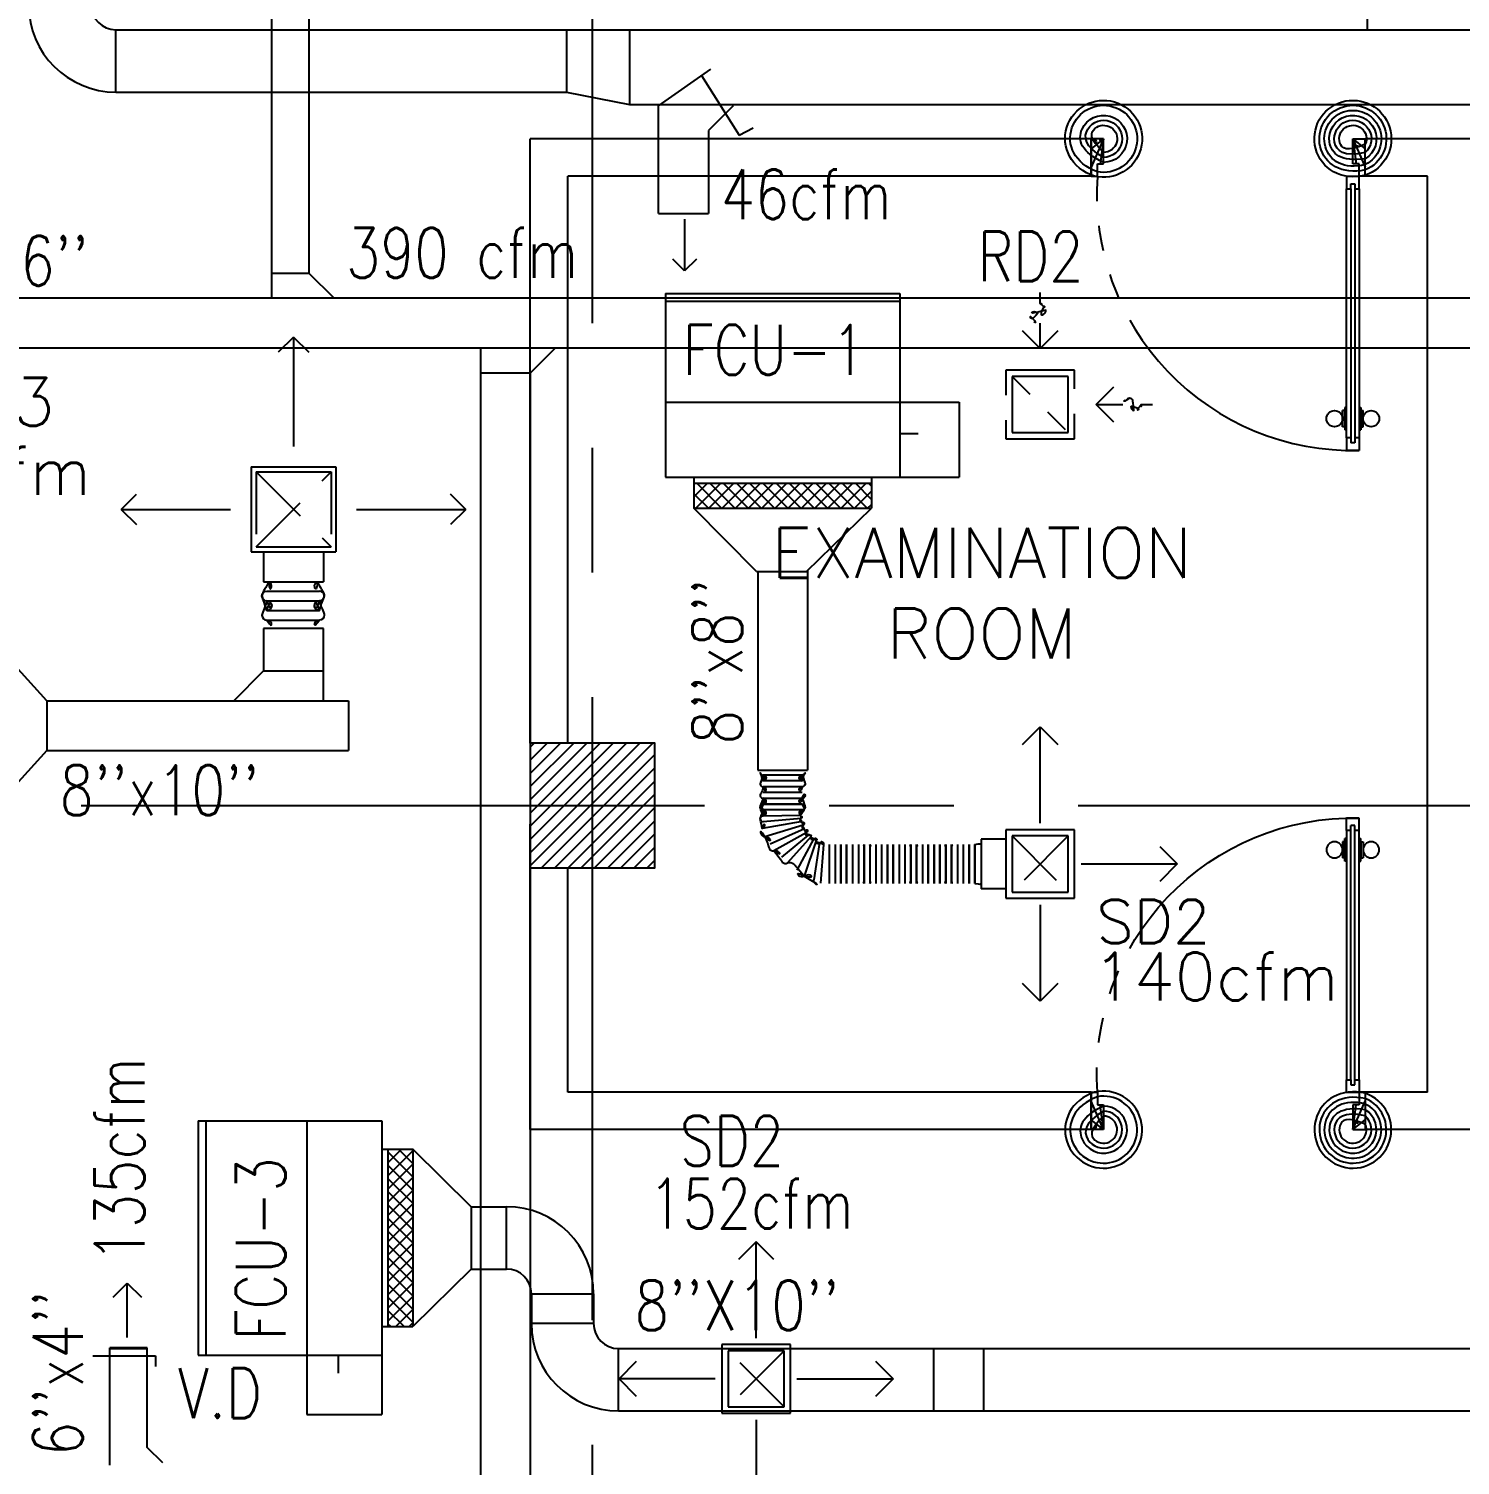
# Model space of a CAD drawing. Extents: x 417866230.2 to 417866327.8, y 43498045.5 to 43498135.4.
# Drawn here: x 417866246.73 to 417866252.48, y 43498067.66 to 43498073.42 of the extents above; entities that cross this region are included whole.
import ezdxf
from ezdxf.enums import TextEntityAlignment as Align

# ---------------------------------------------------------------- set-up
doc = ezdxf.new("R2010")
doc.units = 0
doc.header["$MEASUREMENT"] = 0
doc.linetypes.add('CENTERX2', pattern=[4, 2.5, -0.5, 0.5, -0.5])
doc.linetypes.add('HIDDEN', pattern=[0.375, 0.25, -0.125])
doc.layers.get('0').update_dxf_attribs({"linetype": 'CONTINUOUS'})
for name, color, linetype in [('AXES', 11, 'CENTERX2'), ('COL', 9, 'CONTINUOUS'), ('DOOR', 9, 'CONTINUOUS'), ('DUCT', 6, 'CONTINUOUS'), ('EXDUCT', 10, 'CONTINUOUS'), ('FCU', 6, 'CONTINUOUS'), ('HAT', 12, 'CONTINUOUS'), ('M-AC-FLEX', 3, 'CONTINUOUS'), ('M-EGU.', 2, 'CONTINUOUS'), ('RM-NAME', 9, 'CONTINUOUS'), ('SCD', 2, 'CONTINUOUS'), ('WALL', 4, 'CONTINUOUS')]:
    doc.layers.add(name, color=color, linetype=linetype)
doc.styles.add('ROMANS', font='ROMANS.shx', dxfattribs={"width": 0.6})

# ---------------------------------------------------------------- blocks, each defined once
blk = doc.blocks.new('A$C74DC60CF')
at = {"layer": 'DOOR', "color": 0, "linetype": 'ByBlock'}
for p, q in [((80.9, 1200), (80.9, 1250)), ((130.9, 1250), (80.9, 1250)), ((80.9, 1250), (130.9, 1250)), ((97.9, 1200), (97.9, 1220)), ((97.9, 1220), (113.9, 1220)), ((113.9, 1200), (113.9, 1220)), ((130.9, 1200), (130.9, 1250)), ((64.7, 1155), (64.7, 1090.2)), ((73.7, 1155), (64.7, 1155)), ((73.7, 1077.6), (73.7, 1167.6)), ((80.9, 1167.6), (73.7, 1167.6)), ((73.7, 1155), (73.7, 1090.2)), ((80.9, 1200), (97.9, 1200)), ((113.9, 1200), (130.9, 1200)), ((130.9, 1167.6), (138.1, 1167.6)), ((138.1, 1077.6), (138.1, 1167.6)), ((138.1, 1155), (138.1, 1090.2)), ((138.1, 1155), (147.1, 1155)), ((147.1, 1155), (147.1, 1090.2)), ((73.7, 1090.2), (64.7, 1090.2)), ((80.9, 1077.6), (73.7, 1077.6)), ((130.9, 1077.6), (138.1, 1077.6)), ((138.1, 1090.2), (147.1, 1090.2)), ((97.9, 200), (80.9, 200)), ((80.9, 200), (80.9, 150)), ((97.9, 180), (97.9, 200)), ((113.9, 180), (97.9, 180)), ((130.9, 200), (113.9, 200)), ((113.9, 200), (113.9, 180)), ((130.9, 150), (130.9, 200)), ((55.9, 150), (55.9, 0)), ((55.9, 150), (80.9, 150)), ((130.9, 150), (80.9, 150)), ((80.9, 150), (80.9, 100)), ((1130.9, 150), (1130.9, 100)), ((1155.9, 150), (1130.9, 150)), ((1155.9, 150), (1155.9, 0)), ((1155.9, 0), (1155.9, 150)), ((80.9, 100), (105.9, 100)), ((105.9, 100), (105.9, 0)), ((1130.9, 100), (1105.9, 100)), ((1105.9, 100), (1105.9, 0)), ((105.9, 0), (55.9, 0)), ((1105.9, 0), (1155.9, 0))]:
    blk.add_line(p, q, dxfattribs=at)
at = {"layer": 'DOOR', "linetype": 'ByBlock'}
for p, q in [((80.9, 200), (80.9, 1200)), ((97.9, 200), (97.9, 1200)), ((113.9, 200), (113.9, 1200)), ((130.9, 1200), (130.9, 200))]:
    blk.add_line(p, q, dxfattribs=at)
at = {"layer": 'DOOR', "color": 9, "linetype": 'ByBlock'}
for p, q in [((105.9, 0), (55.9, 113.7)), ((105.9, 0), (92.6, 100)), ((1105.9, 0), (1155.9, 113.7)), ((1105.9, 0), (1119.3, 100)), ((105.9, 0), (55.9, 40.1)), ((1105.9, 0), (1155.9, 40.1))]:
    blk.add_line(p, q, dxfattribs=at)
at = {"layer": 'DOOR', "color": 0, "linetype": 'ByBlock'}
for centre in [(32.4, 1122.6), (179.5, 1122.6)]:
    blk.add_circle(centre, 32.4, dxfattribs=at)
at = {"layer": 'DOOR', "linetype": 'HIDDEN', "ltscale": 0.5}
blk.add_arc((105.9, 222.7), 1027.6, 355.9414, 91.39409, dxfattribs=at)
at = {"layer": 'DOOR', "color": 9, "linetype": 'ByBlock'}
for centre, radius, start, end in [((105.9, 0), 154.4, 103.71423, 108.89471), ((105.9, 0), 134.4, 100.71998, 111.84015), ((1105.9, 0), 134.4, 68.15985, 79.28002), ((1105.9, 0), 154.4, 71.10529, 76.28577), ((105.9, 0), 114.4, 102.62257, 115.91616), ((105.9, 0), 94.4, 90, 121.98181), ((105.9, 0), 74.4, 90, 132.22357), ((1105.9, 0), 94.4, 58.01819, 90), ((1105.9, 0), 74.4, 47.77643, 90), ((105.9, 0), 54.4, 90, 156.79262), ((105.9, 0), 34.4, 90, 180), ((105.9, 0), 14.4, 90, 180), ((1105.9, 0), 54.4, 23.20738, 90), ((1105.9, 0), 34.4, 0, 90), ((1105.9, 0), 14.4, 0, 90)]:
    blk.add_arc(centre, radius, start, end, dxfattribs=at)
blk = doc.blocks.new('RM1')
at = {"layer": 'RM-NAME', "style": 'ROMANS'}
for tag, p in [('ROOMNAME1', (0, 323.8)), ('ROOMNAME2', (0, 0))]:
    blk.add_attdef(tag, text='', height=200, dxfattribs=at).set_placement(p, align=Align.MIDDLE)
blk = doc.blocks.new('*X72')
at = {"color": 0}
for p, q in [((31339.2, 17868.8), (31831.4, 18361)), ((31339.2, 17921.9), (31778.4, 18361)), ((31339.2, 17974.9), (31725.3, 18361)), ((31339.2, 18027.9), (31672.3, 18361)), ((31339.2, 18081), (31619.3, 18361)), ((31339.2, 18134), (31566.2, 18361)), ((31339.2, 18187), (31513.2, 18361)), ((31339.2, 18240.1), (31460.2, 18361)), ((31339.2, 18293.1), (31407.1, 18361)), ((31339.2, 18346.1), (31354.1, 18361)), ((31384.4, 17861), (31839.2, 18315.8)), ((31437.5, 17861), (31839.2, 18262.8)), ((31490.5, 17861), (31839.2, 18209.7)), ((31543.5, 17861), (31839.2, 18156.7)), ((31596.5, 17861), (31839.2, 18103.7)), ((31649.6, 17861), (31839.2, 18050.6)), ((31702.6, 17861), (31839.2, 17997.6)), ((31755.6, 17861), (31839.2, 17944.6)), ((31808.7, 17861), (31839.2, 17891.5))]:
    blk.add_line(p, q, dxfattribs=at)
blk = doc.blocks.new('COL50')
at = {"layer": 'COL'}
blk.add_lwpolyline([(-250, 250), (-250, -250), (250, -250), (250, 250)], close=True, dxfattribs=at)
blk = doc.blocks.new('*X118')
at = {"color": 0}
for p, q in [((23911.7, -1650.2), (23966, -1595.9)), ((23911.7, -1597.2), (23912.9, -1595.9)), ((23919, -1695.9), (24019, -1595.9)), ((24022.8, -1695.9), (23922.8, -1595.9)), ((23972, -1695.9), (24072, -1595.9)), ((24075.9, -1695.9), (23975.9, -1595.9)), ((24025.1, -1695.9), (24125.1, -1595.9)), ((24128.9, -1695.9), (24028.9, -1595.9)), ((24078.1, -1695.9), (24178.1, -1595.9)), ((24181.9, -1695.9), (24081.9, -1595.9)), ((24131.1, -1695.9), (24231.1, -1595.9)), ((24235, -1695.9), (24135, -1595.9)), ((24184.2, -1695.9), (24284.2, -1595.9)), ((24288, -1695.9), (24188, -1595.9)), ((24237.2, -1695.9), (24337.2, -1595.9)), ((24341, -1695.9), (24241, -1595.9)), ((24290.2, -1695.9), (24390.2, -1595.9)), ((24394.1, -1695.9), (24294.1, -1595.9)), ((24343.3, -1695.9), (24443.3, -1595.9)), ((24447.1, -1695.9), (24347.1, -1595.9)), ((24396.3, -1695.9), (24496.3, -1595.9)), ((24500.1, -1695.9), (24400.1, -1595.9)), ((24449.3, -1695.9), (24549.3, -1595.9)), ((24553.2, -1695.9), (24453.2, -1595.9)), ((24502.4, -1695.9), (24602.4, -1595.9)), ((24606.2, -1695.9), (24506.2, -1595.9)), ((24623.7, -1660.4), (24559.2, -1595.9)), ((24623.7, -1607.4), (24612.3, -1595.9)), ((23969.8, -1695.9), (23911.7, -1637.8)), ((24555.4, -1695.9), (24623.7, -1627.6)), ((23916.8, -1695.9), (23911.7, -1690.9)), ((24608.4, -1695.9), (24623.7, -1680.7))]:
    blk.add_line(p, q, dxfattribs=at)
blk = doc.blocks.new('WAP12')
at = {"color": 6}
for p, q in [((-558.8, 528.5), (381.2, 528.5)), ((-558.8, 528.5), (-558.8, -208.5)), ((381.2, 528.5), (381.2, -208.5)), ((-558.8, 91.5), (381.2, 91.5)), ((-558.8, -208.5), (381.2, -208.5))]:
    blk.add_line(p, q, dxfattribs=at)
at = {"color": 3}
for p, q in [((-558.8, 496.5), (381.2, 496.5)), ((381.2, 91.5), (619.2, 91.5)), ((619.2, 91.5), (619.2, -208.5)), ((381.2, -33.5), (454.5, -33.5)), ((-444.8, -208.5), (-444.8, -333.5)), ((267.2, -208.5), (267.2, -333.5)), ((381.2, -208.5), (619.2, -208.5)), ((-444.8, -233.5), (267.2, -233.5)), ((-444.8, -333.5), (267.2, -333.5))]:
    blk.add_line(p, q, dxfattribs=at)
at = {"color": 11}
blk.add_blockref('*X118', (-24356.5, 1362.4), dxfattribs=at)
blk = doc.blocks.new('9RCD')
at = {"color": 2}
blk.add_line((0, 407), (0, 450), dxfattribs=at)
at = {"layer": 'M-EGU.'}
for p, q in [((0, 225), (-70.7, 295.7)), ((0, 225), (0, 331.9)), ((70.7, 295.7), (0, 225)), ((-295.7, 70.7), (-225, 0)), ((112.5, 112.5), (-112.5, 112.5)), ((-112.5, 112.5), (-112.5, -112.5)), ((112.5, -112.5), (112.5, 112.5)), ((-225, 0), (-326.1, 0)), ((-225, 0), (-295.7, -70.7)), ((-112.5, -112.5), (112.5, -112.5))]:
    blk.add_line(p, q, dxfattribs=at)
at = {"layer": 'M-EGU.', "linetype": 'HIDDEN'}
for p, q in [((137.5, 137.5), (-137.5, 137.5)), ((-137.5, 137.5), (-137.5, -137.5)), ((137.5, -137.5), (137.5, 137.5)), ((-112.5, -112.5), (112.5, 112.5)), ((-137.5, -137.5), (137.5, -137.5))]:
    blk.add_line(p, q, dxfattribs=at)
at = {"layer": 'M-EGU.', "color": 2}
blk.add_line((-405.7, 0), (-450, 0), dxfattribs=at)
blk.add_lwpolyline([(0, 407, -0.187862), (18.4, 395.6, -0.202645), (23.4, 376.1, -0.616915), (-1.7, 368, 0.668708), (-25.3, 358.4, 0.194285), (-18.2, 340.4, 0.186051), (0, 331.9)], format="xyb", dxfattribs=at)
at = {"layer": 'M-EGU.'}
blk.add_lwpolyline([(-405.7, 0, -0.1324), (-394.5, 16.1, -0.15664), (-379.1, 22.4, -0.736612), (-366.5, -9, 0.774232), (-352.6, -39.4, 0.203349), (-331.5, -25.7, 0.193808), (-326.1, 0)], format="xyb", dxfattribs=at)

msp = doc.modelspace()

# ---------------------------------------------------------------- linework, layer by layer
at = {"layer": 'AXES'}
for p, q in [((417866248.9969, 43498056.2378), (417866248.9969, 43498134.7153)), ((417866230.9454, 43498070.3021), (417866300.0369, 43498070.3021))]:
    msp.add_line(p, q, dxfattribs=at)
at = {"layer": 'DUCT'}
for p, q in [((417866252.1061, 43498073.4143), (417866252.1061, 43498074.7936)), ((417866247.0844, 43498073.4143), (417866267.7622, 43498073.4143)), ((417866247.0844, 43498073.1643), (417866247.0844, 43498073.4143)), ((417866248.8921, 43498073.4143), (417866248.8921, 43498073.1643)), ((417866249.1442, 43498073.4143), (417866249.1442, 43498073.1143)), ((417866249.2611, 43498073.1098), (417866249.471, 43498073.2568)), ((417866249.4342, 43498073.231), (417866249.5844, 43498072.9917)), ((417866247.0844, 43498073.1643), (417866248.8921, 43498073.1643)), ((417866248.8921, 43498073.1643), (417866249.1442, 43498073.1143)), ((417866249.1442, 43498073.1143), (417866263.1498, 43498073.1143)), ((417866249.2611, 43498072.6778), (417866249.2611, 43498073.1098)), ((417866249.5611, 43498073.1098), (417866249.4611, 43498073.0098)), ((417866249.4611, 43498073.0098), (417866249.4611, 43498072.6778)), ((417866249.5844, 43498072.9917), (417866249.6408, 43498073.0205)), ((417866249.5844, 43498072.9917), (417866249.5844, 43498072.9917)), ((417866249.2611, 43498072.6778), (417866249.4611, 43498072.6778)), ((417866246.8072, 43498070.7229), (417866246.5739, 43498070.9789)), ((417866247.6768, 43498071.0126), (417866247.6768, 43498070.8429)), ((417866247.9168, 43498071.0126), (417866247.6768, 43498071.0126)), ((417866247.9168, 43498070.7229), (417866247.9168, 43498071.0126)), ((417866247.5568, 43498070.7229), (417866247.6768, 43498070.8429)), ((417866247.6768, 43498070.8429), (417866247.9168, 43498070.8429)), ((417866246.8072, 43498070.7229), (417866248.0176, 43498070.7229)), ((417866246.8072, 43498070.7229), (417866246.8072, 43498070.5229)), ((417866248.0176, 43498070.7229), (417866248.0176, 43498070.5229)), ((417866246.8072, 43498070.5229), (417866246.5739, 43498070.2669)), ((417866246.8072, 43498070.5229), (417866248.0176, 43498070.5229)), ((417866248.5089, 43498068.693), (417866248.2756, 43498068.924)), ((417866248.5089, 43498068.693), (417866248.651, 43498068.693)), ((417866248.5089, 43498068.693), (417866248.5089, 43498068.443)), ((417866248.651, 43498068.443), (417866248.651, 43498068.693)), ((417866248.5089, 43498068.443), (417866248.2756, 43498068.212)), ((417866248.5089, 43498068.443), (417866248.651, 43498068.443)), ((417866248.751, 43498068.343), (417866249.001, 43498068.343)), ((417866248.751, 43498068.343), (417866248.751, 43498068.224)), ((417866249.001, 43498068.343), (417866249.001, 43498068.224)), ((417866249.001, 43498068.224), (417866248.751, 43498068.224)), ((417866247.0599, 43498067.6566), (417866247.0599, 43498068.1267)), ((417866247.2099, 43498068.1267), (417866247.0599, 43498068.1267)), ((417866247.2099, 43498068.1267), (417866247.0599, 43498068.1267)), ((417866247.2099, 43498068.1232), (417866247.0599, 43498068.1232)), ((417866247.2099, 43498068.1232), (417866247.0599, 43498068.1232)), ((417866247.2099, 43498067.7273), (417866247.2099, 43498068.1267)), ((417866249.101, 43498068.124), (417866261.8709, 43498068.124)), ((417866249.101, 43498067.874), (417866249.101, 43498068.124)), ((417866250.364, 43498068.124), (417866250.364, 43498067.874)), ((417866250.565, 43498068.124), (417866250.565, 43498067.874)), ((417866246.9919, 43498068.0954), (417866247.2433, 43498068.0954)), ((417866247.2433, 43498068.0954), (417866247.2433, 43498068.0519)), ((417866249.101, 43498067.874), (417866261.8709, 43498067.874)), ((417866247.2718, 43498067.6655), (417866247.2099, 43498067.7273)), ((417866247.2718, 43498067.6655), (417866247.2099, 43498067.7273))]:
    msp.add_line(p, q, dxfattribs=at)
at = {"layer": 'DUCT', "linetype": 'Continuous'}
for p, q in [((417866249.6549, 43498071.2418), (417866249.4034, 43498071.4951)), ((417866249.8549, 43498071.2418), (417866250.1154, 43498071.4951)), ((417866249.6549, 43498071.2418), (417866249.8549, 43498071.2418)), ((417866249.6594, 43498071.2418), (417866249.6594, 43498070.4438)), ((417866249.8594, 43498071.2461), (417866249.8594, 43498070.4438)), ((417866249.6594, 43498070.4438), (417866249.8594, 43498070.4438))]:
    msp.add_line(p, q, dxfattribs=at)
at = {"layer": 'DUCT'}
for centre, radius, start, end in [((417866247.0844, 43498073.5143), 0.35, 180, 270), ((417866247.0844, 43498073.5143), 0.1, 180, 270), ((417866248.651, 43498068.343), 0.35, 0, 90), ((417866248.651, 43498068.343), 0.1, 0, 90), ((417866249.101, 43498068.224), 0.35, 180, 270), ((417866249.101, 43498068.224), 0.1, 180, 270)]:
    msp.add_arc(centre, radius, start, end, dxfattribs=at)
at = {"layer": 'EXDUCT', "linetype": 'Continuous'}
for p, q in [((417866247.7089, 43498080.7132), (417866247.7089, 43498072.3385)), ((417866247.8589, 43498080.7132), (417866247.8589, 43498072.4385)), ((417866247.7089, 43498072.4385), (417866247.8589, 43498072.4385)), ((417866247.8589, 43498072.4385), (417866247.959, 43498072.3385)), ((417866242.7012, 43498072.3385), (417866266.0633, 43498072.3385)), ((417866242.7012, 43498072.1385), (417866266.0633, 43498072.1385)), ((417866248.5482, 43498064.0943), (417866248.5482, 43498072.1385)), ((417866248.7482, 43498072.0385), (417866248.8483, 43498072.1385)), ((417866248.5482, 43498072.0385), (417866248.7482, 43498072.0385)), ((417866248.7482, 43498064.0943), (417866248.7482, 43498072.0385))]:
    msp.add_line(p, q, dxfattribs=at)
at = {"layer": 'M-AC-FLEX', "color": 11}
for p, q in [((417866247.6897, 43498071.163), (417866247.9007, 43498071.163)), ((417866247.6897, 43498071.124), (417866247.9007, 43498071.124)), ((417866247.6897, 43498071.085), (417866247.9007, 43498071.085)), ((417866247.6897, 43498071.046), (417866247.9007, 43498071.046)), ((417866249.8379, 43498070.4249), (417866249.6808, 43498070.4249)), ((417866249.8379, 43498070.4249), (417866249.6808, 43498070.4249)), ((417866249.8379, 43498070.4249), (417866249.6808, 43498070.4249)), ((417866249.8379, 43498070.4249), (417866249.6808, 43498070.4249)), ((417866249.8379, 43498070.4014), (417866249.6808, 43498070.4014)), ((417866249.8379, 43498070.4014), (417866249.6808, 43498070.4014)), ((417866249.8379, 43498070.4014), (417866249.6808, 43498070.4014)), ((417866249.8379, 43498070.4014), (417866249.6808, 43498070.4014)), ((417866249.8379, 43498070.378), (417866249.6808, 43498070.378)), ((417866249.8379, 43498070.3545), (417866249.6808, 43498070.3545)), ((417866249.6806, 43498070.3314), (417866249.8377, 43498070.3314)), ((417866249.8377, 43498070.308), (417866249.6806, 43498070.308)), ((417866249.6806, 43498070.308), (417866249.8377, 43498070.308)), ((417866249.838, 43498070.2377), (417866249.6767, 43498070.2106)), ((417866249.8377, 43498070.2845), (417866249.6806, 43498070.2845)), ((417866249.6806, 43498070.2611), (417866249.831, 43498070.2631)), ((417866249.8331, 43498070.25), (417866249.6806, 43498070.2376)), ((417866249.8411, 43498070.2231), (417866249.6881, 43498070.1772)), ((417866249.8465, 43498070.2085), (417866249.7086, 43498070.1477)), ((417866249.8536, 43498070.1933), (417866249.724, 43498070.1212)), ((417866249.862, 43498070.1835), (417866249.754, 43498070.0954)), ((417866249.8732, 43498070.1777), (417866249.7782, 43498070.0719)), ((417866249.8849, 43498070.1695), (417866249.8156, 43498070.0432)), ((417866249.8942, 43498070.1615), (417866249.8458, 43498070.0189)), ((417866249.9071, 43498070.1544), (417866249.885, 43498070.0045)), ((417866249.9226, 43498070.1467), (417866249.9106, 43498069.9904)), ((417866249.9461, 43498070.1467), (417866249.9461, 43498069.9896)), ((417866249.9695, 43498070.1467), (417866249.9695, 43498069.9896)), ((417866249.993, 43498070.1467), (417866249.993, 43498069.9896)), ((417866249.993, 43498069.9894), (417866249.993, 43498070.1465)), ((417866250.016, 43498070.1467), (417866250.016, 43498069.9896)), ((417866250.016, 43498069.9894), (417866250.016, 43498070.1465)), ((417866250.0395, 43498070.1467), (417866250.0395, 43498069.9896)), ((417866250.0395, 43498070.1467), (417866250.0395, 43498069.9896)), ((417866250.063, 43498070.1467), (417866250.063, 43498069.9896)), ((417866250.063, 43498070.1467), (417866250.063, 43498069.9896)), ((417866250.0864, 43498070.1467), (417866250.0864, 43498069.9896)), ((417866250.0864, 43498070.1467), (417866250.0864, 43498069.9896)), ((417866250.0864, 43498069.9894), (417866250.0864, 43498070.1465)), ((417866250.0864, 43498069.9894), (417866250.0864, 43498070.1465)), ((417866250.1095, 43498070.1467), (417866250.1095, 43498069.9896)), ((417866250.1329, 43498070.1467), (417866250.1329, 43498069.9896)), ((417866250.1329, 43498070.1467), (417866250.1329, 43498069.9896)), ((417866250.1564, 43498070.1467), (417866250.1564, 43498069.9896)), ((417866250.1564, 43498070.1467), (417866250.1564, 43498069.9896)), ((417866250.1799, 43498070.1467), (417866250.1799, 43498069.9896)), ((417866250.1799, 43498070.1467), (417866250.1799, 43498069.9896)), ((417866250.1799, 43498069.9894), (417866250.1799, 43498070.1465)), ((417866250.1799, 43498069.9894), (417866250.1799, 43498070.1465)), ((417866250.2029, 43498070.1467), (417866250.2029, 43498069.9896)), ((417866250.2029, 43498070.1467), (417866250.2029, 43498069.9896)), ((417866250.2029, 43498069.9894), (417866250.2029, 43498070.1465)), ((417866250.2029, 43498069.9894), (417866250.2029, 43498070.1465)), ((417866250.2264, 43498070.1467), (417866250.2264, 43498069.9896)), ((417866250.2264, 43498070.1467), (417866250.2264, 43498069.9896)), ((417866250.2498, 43498070.1467), (417866250.2498, 43498069.9896)), ((417866250.2498, 43498070.1467), (417866250.2498, 43498069.9896)), ((417866250.2733, 43498070.1467), (417866250.2733, 43498069.9896)), ((417866250.2733, 43498070.1467), (417866250.2733, 43498069.9896)), ((417866250.2733, 43498069.9894), (417866250.2733, 43498070.1465)), ((417866250.2733, 43498069.9894), (417866250.2733, 43498070.1465)), ((417866250.2964, 43498070.1467), (417866250.2964, 43498069.9896)), ((417866250.2964, 43498070.1467), (417866250.2964, 43498069.9896)), ((417866250.2964, 43498069.9894), (417866250.2964, 43498070.1465)), ((417866250.2964, 43498069.9894), (417866250.2964, 43498070.1465)), ((417866250.3198, 43498070.1467), (417866250.3198, 43498069.9896)), ((417866250.3198, 43498070.1467), (417866250.3198, 43498069.9896)), ((417866250.3433, 43498070.1467), (417866250.3433, 43498069.9896)), ((417866250.3433, 43498070.1467), (417866250.3433, 43498069.9896)), ((417866250.3433, 43498070.1467), (417866250.3433, 43498069.9896)), ((417866250.3433, 43498069.9894), (417866250.3433, 43498070.1465)), ((417866250.3667, 43498070.1467), (417866250.3667, 43498069.9896)), ((417866250.3667, 43498070.1467), (417866250.3667, 43498069.9896)), ((417866250.3667, 43498070.1467), (417866250.3667, 43498069.9896)), ((417866250.3668, 43498069.9894), (417866250.3668, 43498070.1465)), ((417866250.3898, 43498070.1467), (417866250.3898, 43498069.9896)), ((417866250.3898, 43498069.9894), (417866250.3898, 43498070.1465)), ((417866250.4137, 43498070.1467), (417866250.4137, 43498069.9896)), ((417866250.4137, 43498070.1467), (417866250.4137, 43498069.9896)), ((417866250.4137, 43498069.9894), (417866250.4137, 43498070.1465)), ((417866250.4137, 43498069.9894), (417866250.4137, 43498070.1465)), ((417866250.4367, 43498070.1467), (417866250.4367, 43498069.9896)), ((417866250.4367, 43498070.1467), (417866250.4367, 43498069.9896)), ((417866250.4367, 43498069.9894), (417866250.4367, 43498070.1465)), ((417866250.4367, 43498069.9894), (417866250.4367, 43498070.1465)), ((417866250.4602, 43498070.1467), (417866250.4602, 43498069.9896)), ((417866250.4602, 43498070.1467), (417866250.4602, 43498069.9896)), ((417866250.4837, 43498070.1467), (417866250.4837, 43498069.9896)), ((417866250.4837, 43498070.1467), (417866250.4837, 43498069.9896)), ((417866250.5071, 43498070.1467), (417866250.5071, 43498069.9896)), ((417866250.5071, 43498070.1467), (417866250.5071, 43498069.9896)), ((417866250.5071, 43498069.9894), (417866250.5071, 43498070.1465)), ((417866250.5071, 43498069.9894), (417866250.5071, 43498070.1465)), ((417866250.5302, 43498070.1467), (417866250.5302, 43498069.9896)), ((417866250.5302, 43498070.1467), (417866250.5302, 43498069.9896)), ((417866250.5302, 43498069.9894), (417866250.5302, 43498070.1465)), ((417866250.5302, 43498069.9894), (417866250.5302, 43498070.1465))]:
    msp.add_line(p, q, dxfattribs=at)
at = {"layer": 'M-AC-FLEX'}
for points in [[(417866247.698, 43498071.2001, -0.799204), (417866247.6897, 43498071.163, 1), (417866247.6897, 43498071.124)], [(417866247.6897, 43498071.085, 1), (417866247.6897, 43498071.124, -1), (417866247.6897, 43498071.163)], [(417866247.8923, 43498071.2001, 0.799204), (417866247.9007, 43498071.163, -1), (417866247.9007, 43498071.124)], [(417866247.9007, 43498071.085, -1), (417866247.9007, 43498071.124, 1), (417866247.9007, 43498071.163)], [(417866247.6897, 43498071.124, -1), (417866247.6897, 43498071.085, 1), (417866247.6897, 43498071.046, -0.679868), (417866247.703, 43498071.0123, -0.679868)], [(417866247.9007, 43498071.124, 1), (417866247.9007, 43498071.085, -1), (417866247.9007, 43498071.046, 0.679868), (417866247.8873, 43498071.0123, 0.679868)], [(417866249.6808, 43498070.4014, 1), (417866249.6808, 43498070.4249, -0.623356), (417866249.6716, 43498070.4438, -0.623356)], [(417866249.6808, 43498070.4249, -1), (417866249.6808, 43498070.4014, 1), (417866249.6808, 43498070.378, -1), (417866249.6808, 43498070.3545, 1.018005), (417866249.6808, 43498070.3314)], [(417866249.6808, 43498070.4249, -1), (417866249.6808, 43498070.4014, 0.67797), (417866249.6728, 43498070.3812, 0.67797)], [(417866249.6808, 43498070.4014, 1), (417866249.6808, 43498070.4249, -0.204245), (417866249.6724, 43498070.4285, -0.204245)], [(417866249.6724, 43498070.4285, 0.204245), (417866249.6808, 43498070.4249)], [(417866249.6808, 43498070.4014, 1), (417866249.6808, 43498070.4249, -0.204245), (417866249.6724, 43498070.4285, -0.204245)], [(417866249.6724, 43498070.4285, 0.204245), (417866249.6808, 43498070.4249)], [(417866249.6808, 43498070.4249, -1), (417866249.6808, 43498070.4014, 0.204245), (417866249.6724, 43498070.3978, 0.204245)], [(417866249.6808, 43498070.4249, -1), (417866249.6808, 43498070.4014, 0.204245), (417866249.6724, 43498070.3978, 0.204245)], [(417866249.8379, 43498070.4014, -1), (417866249.8379, 43498070.4249, 0.623355), (417866249.8471, 43498070.4438, 0.623355)], [(417866249.8379, 43498070.4014, -1), (417866249.8379, 43498070.4249, 0.204245), (417866249.8463, 43498070.4285, 0.204245)], [(417866249.8379, 43498070.4014, -1), (417866249.8379, 43498070.4249, 0.204245), (417866249.8463, 43498070.4285, 0.204245)], [(417866249.8379, 43498070.4249, 1), (417866249.8379, 43498070.4014, -1), (417866249.8379, 43498070.378, 1), (417866249.8379, 43498070.3545, -0.008922), (417866249.8383, 43498070.3545, -0.008922)], [(417866249.8379, 43498070.4249, 1), (417866249.8379, 43498070.4014, -0.204245), (417866249.8463, 43498070.3978, -0.204245)], [(417866249.8379, 43498070.4249, 1), (417866249.8379, 43498070.4014, -0.204245), (417866249.8463, 43498070.3978, -0.204245)], [(417866249.8379, 43498070.4249, 1), (417866249.8379, 43498070.4014, -0.67797), (417866249.8459, 43498070.3812, -0.67797)], [(417866249.8463, 43498070.4285, -0.204245), (417866249.8379, 43498070.4249)], [(417866249.8463, 43498070.4285, -0.204245), (417866249.8379, 43498070.4249)], [(417866249.6724, 43498070.3978, -0.204245), (417866249.6808, 43498070.4014)], [(417866249.6724, 43498070.3978, -0.204245), (417866249.6808, 43498070.4014)], [(417866249.8377, 43498070.3314, 0.999838), (417866249.8381, 43498070.3545)], [(417866249.8463, 43498070.3978, 0.204245), (417866249.8379, 43498070.4014)], [(417866249.8463, 43498070.3978, 0.204245), (417866249.8379, 43498070.4014)], [(417866249.6806, 43498070.3314, -1), (417866249.6806, 43498070.308, 1), (417866249.6806, 43498070.2845)], [(417866249.6806, 43498070.2611, 1), (417866249.6806, 43498070.2845, -1), (417866249.6806, 43498070.308)], [(417866249.6806, 43498070.308, 1), (417866249.6806, 43498070.2845)], [(417866249.6806, 43498070.2845, -1), (417866249.6806, 43498070.308)], [(417866249.6806, 43498070.308, 1), (417866249.6806, 43498070.3314)], [(417866249.8377, 43498070.3314, 1), (417866249.8377, 43498070.308, -1), (417866249.8377, 43498070.2845)], [(417866249.831, 43498070.2631, -0.736653), (417866249.8377, 43498070.2845, 1), (417866249.8377, 43498070.308)], [(417866249.8377, 43498070.308, -1), (417866249.8377, 43498070.2845)], [(417866249.8381, 43498070.3314, -0.004461), (417866249.8379, 43498070.3314)], [(417866249.6806, 43498070.2845, -1), (417866249.6806, 43498070.2611, 1), (417866249.6806, 43498070.2376)], [(417866249.677, 43498070.2107, 0.575939), (417866249.6806, 43498070.2376, -1), (417866249.6806, 43498070.2611)], [(417866249.6806, 43498070.2845, -0.606794), (417866249.6902, 43498070.2661, -0.606794)], [(417866249.8377, 43498070.2845, 0.606794), (417866249.828, 43498070.2661, 0.606794)], [(417866249.8427, 43498070.224, 0.78893), (417866249.8373, 43498070.2377, -1.030272), (417866249.8331, 43498070.25)], [(417866249.8331, 43498070.25, 0.635837), (417866249.831, 43498070.2631, 0.724161)], [(417866249.6881, 43498070.1772, -0.665042), (417866249.6767, 43498070.2106)], [(417866249.6881, 43498070.1772, -0.652763), (417866249.7086, 43498070.1477, 0.764077), (417866249.724, 43498070.1212, -0.428567), (417866249.754, 43498070.0954, 0.696093), (417866249.7782, 43498070.0719)], [(417866249.8536, 43498070.1933, 0.850272), (417866249.8496, 43498070.209, -1.072461), (417866249.8427, 43498070.224)], [(417866249.8739, 43498070.179, 0.698197), (417866249.862, 43498070.1835, -1.180405), (417866249.8536, 43498070.1933)], [(417866249.8942, 43498070.1615, 1.125229), (417866249.8849, 43498070.1695, -1.12511), (417866249.8739, 43498070.179, -0.893954)], [(417866249.9226, 43498070.1464, 0.879519), (417866249.9071, 43498070.1544, -1.034976), (417866249.8942, 43498070.1615)], [(417866249.9461, 43498070.1467, -0.987495), (417866249.9226, 43498070.1464, -0.606794)], [(417866249.9461, 43498070.1467, -1), (417866249.9695, 43498070.1467)], [(417866249.993, 43498070.1467, -1), (417866249.9695, 43498070.1467, 1), (417866249.9461, 43498070.1467)], [(417866249.9695, 43498070.1467, 1), (417866249.993, 43498070.1467)], [(417866249.993, 43498070.1462, 0.00451), (417866249.993, 43498070.1465, -1.018005), (417866250.016, 43498070.1465)], [(417866250.016, 43498070.1467, 1), (417866250.0395, 43498070.1467, -1), (417866250.063, 43498070.1467)], [(417866250.0395, 43498070.1467, -1), (417866250.016, 43498070.1467)], [(417866250.063, 43498070.1467, 1), (417866250.0395, 43498070.1467)], [(417866250.0395, 43498070.1467, -1), (417866250.063, 43498070.1467)], [(417866250.0864, 43498070.1467, -1), (417866250.063, 43498070.1467, 1), (417866250.0395, 43498070.1467)], [(417866250.063, 43498070.1467, 1), (417866250.0864, 43498070.1467)], [(417866250.0864, 43498070.1467, -0.412332), (417866250.0748, 43498070.1349, -0.412332)], [(417866250.1095, 43498070.1462, -0.00451), (417866250.1095, 43498070.1465, 1.018005), (417866250.0864, 43498070.1465)], [(417866250.0864, 43498070.1462, 0.00451), (417866250.0864, 43498070.1465, -1.018005), (417866250.1095, 43498070.1465)], [(417866250.1095, 43498070.1467, 1), (417866250.1329, 43498070.1467, -1), (417866250.1564, 43498070.1467)], [(417866250.1095, 43498070.1467, 0.412332), (417866250.1211, 43498070.1349, 0.412332)], [(417866250.1329, 43498070.1467, -1), (417866250.1095, 43498070.1467)], [(417866250.1329, 43498070.1467, -1), (417866250.1564, 43498070.1467)], [(417866250.1799, 43498070.1467, -1), (417866250.1564, 43498070.1467, 1), (417866250.1329, 43498070.1467)], [(417866250.1564, 43498070.1467, 1), (417866250.1329, 43498070.1467)], [(417866250.1564, 43498070.1467, 1), (417866250.1799, 43498070.1467)], [(417866250.2029, 43498070.1462, -0.00451), (417866250.2029, 43498070.1465, 1.018005), (417866250.1799, 43498070.1465)], [(417866250.1799, 43498070.1462, 0.00451), (417866250.1799, 43498070.1465, -1.018005), (417866250.2029, 43498070.1465)], [(417866250.2029, 43498070.1467, 1), (417866250.2264, 43498070.1467, -1), (417866250.2498, 43498070.1467)], [(417866250.2264, 43498070.1467, -1), (417866250.2029, 43498070.1467)], [(417866250.2498, 43498070.1467, 1), (417866250.2264, 43498070.1467)], [(417866250.2264, 43498070.1467, -1), (417866250.2498, 43498070.1467)], [(417866250.2733, 43498070.1467, -1), (417866250.2498, 43498070.1467, 1), (417866250.2264, 43498070.1467)], [(417866250.2498, 43498070.1467, 1), (417866250.2733, 43498070.1467)], [(417866250.2733, 43498070.1467, -0.412332), (417866250.2617, 43498070.1349, -0.412332)], [(417866250.2733, 43498070.1462, 0.00451), (417866250.2733, 43498070.1465, -1.018005), (417866250.2964, 43498070.1465)], [(417866250.2964, 43498070.1462, -0.00451), (417866250.2964, 43498070.1465, 1.018005), (417866250.2733, 43498070.1465)], [(417866250.2964, 43498070.1467, 1), (417866250.3198, 43498070.1467, -1), (417866250.3433, 43498070.1467)], [(417866250.3198, 43498070.1467, -1), (417866250.2964, 43498070.1467)], [(417866250.2964, 43498070.1467, 0.412332), (417866250.308, 43498070.1349, 0.412332)], [(417866250.3198, 43498070.1467, -1), (417866250.3433, 43498070.1467)], [(417866250.3667, 43498070.1467, -1), (417866250.3433, 43498070.1467, 1), (417866250.3198, 43498070.1467)], [(417866250.3433, 43498070.1467, 1), (417866250.3198, 43498070.1467)], [(417866250.3202, 43498070.1462, 0.00451), (417866250.3202, 43498070.1465, -1.018005), (417866250.3433, 43498070.1465)], [(417866250.3433, 43498070.1467, 1), (417866250.3667, 43498070.1467, -1), (417866250.3902, 43498070.1467)], [(417866250.3433, 43498070.1467, 1), (417866250.3667, 43498070.1467)], [(417866250.3667, 43498070.1467, -1), (417866250.3433, 43498070.1467)], [(417866250.3902, 43498070.1467, 1), (417866250.3667, 43498070.1467)], [(417866250.3667, 43498070.1467, -1), (417866250.3902, 43498070.1467)], [(417866250.4137, 43498070.1467, -1), (417866250.3902, 43498070.1467, 1), (417866250.3667, 43498070.1467)], [(417866250.3898, 43498070.1462, -0.00451), (417866250.3898, 43498070.1465, 1.018005), (417866250.3668, 43498070.1465)], [(417866250.3902, 43498070.1467, 1), (417866250.4137, 43498070.1467)], [(417866250.4137, 43498070.1467, -0.412332), (417866250.402, 43498070.1349, -0.412332)], [(417866250.4367, 43498070.1462, -0.00451), (417866250.4367, 43498070.1465, 1.018005), (417866250.4137, 43498070.1465)], [(417866250.4137, 43498070.1462, 0.00451), (417866250.4137, 43498070.1465, -1.018005), (417866250.4367, 43498070.1465)], [(417866250.4367, 43498070.1467, 1), (417866250.4602, 43498070.1467, -1), (417866250.4837, 43498070.1467)], [(417866250.4367, 43498070.1467, 0.412332), (417866250.4484, 43498070.1349, 0.412332)], [(417866250.4602, 43498070.1467, -1), (417866250.4367, 43498070.1467)], [(417866250.4602, 43498070.1467, -1), (417866250.4837, 43498070.1467)], [(417866250.5071, 43498070.1467, -1), (417866250.4837, 43498070.1467, 1), (417866250.4602, 43498070.1467)], [(417866250.4837, 43498070.1467, 1), (417866250.4602, 43498070.1467)], [(417866250.4837, 43498070.1467, 1), (417866250.5071, 43498070.1467)], [(417866250.5071, 43498070.1462, 0.00451), (417866250.5071, 43498070.1465, -1.018005), (417866250.5302, 43498070.1465)], [(417866250.5302, 43498070.1462, -0.00451), (417866250.5302, 43498070.1465, 1.018005), (417866250.5071, 43498070.1465)], [(417866250.5302, 43498070.1467, 1), (417866250.5536, 43498070.1467, -0.12762), (417866250.5551, 43498070.1524, -0.12762)], [(417866250.5536, 43498070.1467, -1), (417866250.5302, 43498070.1467)], [(417866249.8458, 43498070.0189, -0.604437), (417866249.8156, 43498070.0432, 0.497993), (417866249.7782, 43498070.0719)], [(417866249.8457, 43498070.0186, -0.562442), (417866249.885, 43498070.0045, 0.803591), (417866249.9106, 43498069.9904)], [(417866249.9106, 43498069.9904, -0.661578), (417866249.9461, 43498069.9896, 1), (417866249.9695, 43498069.9896)], [(417866249.993, 43498069.9896, 1), (417866249.9695, 43498069.9896, -1), (417866249.9461, 43498069.9896)], [(417866250.016, 43498069.9896, -1), (417866250.0395, 43498069.9896, 1), (417866250.063, 43498069.9896)], [(417866250.0864, 43498069.9896, 1), (417866250.063, 43498069.9896, -1), (417866250.0395, 43498069.9896)], [(417866250.0864, 43498069.9896, 0.412332), (417866250.0748, 43498070.0014, 0.412332)], [(417866250.1095, 43498069.9896, -0.412332), (417866250.1211, 43498070.0014, -0.412332)], [(417866250.1095, 43498069.9896, -1), (417866250.1329, 43498069.9896, 1), (417866250.1564, 43498069.9896)], [(417866250.1799, 43498069.9896, 1), (417866250.1564, 43498069.9896, -1), (417866250.1329, 43498069.9896)], [(417866250.2029, 43498069.9896, -1), (417866250.2264, 43498069.9896, 1), (417866250.2498, 43498069.9896)], [(417866250.2733, 43498069.9896, 1), (417866250.2498, 43498069.9896, -1), (417866250.2264, 43498069.9896)], [(417866250.2733, 43498069.9896, 0.412332), (417866250.2617, 43498070.0014, 0.412332)], [(417866250.2964, 43498069.9896, -1), (417866250.3198, 43498069.9896, 1), (417866250.3433, 43498069.9896)], [(417866250.2964, 43498069.9896, -0.412332), (417866250.308, 43498070.0014, -0.412332)], [(417866250.3667, 43498069.9896, 1), (417866250.3433, 43498069.9896, -1), (417866250.3198, 43498069.9896)], [(417866250.3433, 43498069.9896, -1), (417866250.3667, 43498069.9896, 1), (417866250.3902, 43498069.9896)], [(417866250.4137, 43498069.9896, 1), (417866250.3902, 43498069.9896, -1), (417866250.3667, 43498069.9896)], [(417866250.4137, 43498069.9896, 0.412332), (417866250.402, 43498070.0014, 0.412332)], [(417866250.4367, 43498069.9896, -0.412332), (417866250.4484, 43498070.0014, -0.412332)], [(417866250.4367, 43498069.9896, -1), (417866250.4602, 43498069.9896, 1), (417866250.4837, 43498069.9896)], [(417866250.5071, 43498069.9896, 1), (417866250.4837, 43498069.9896, -1), (417866250.4602, 43498069.9896)], [(417866250.5302, 43498069.9896, -1), (417866250.5536, 43498069.9896, 0.12762), (417866250.5551, 43498069.9839, 0.12762)], [(417866249.993, 43498069.9896, 0.999838), (417866250.016, 43498069.9892)], [(417866250.016, 43498069.9896, -0.999838), (417866249.993, 43498069.9892)], [(417866249.993, 43498069.9892, -0.004461), (417866249.993, 43498069.9894)], [(417866249.993, 43498069.9894, 0.008922), (417866249.993, 43498069.989)], [(417866250.016, 43498069.9897, 0.00451), (417866250.016, 43498069.9894, -0.008922), (417866250.016, 43498069.989)], [(417866250.016, 43498069.9892, 0.004461), (417866250.016, 43498069.9894)], [(417866250.0864, 43498069.9897, -0.00451), (417866250.0864, 43498069.9894, 0.008922), (417866250.0864, 43498069.989)], [(417866250.1095, 43498069.9896, -0.999838), (417866250.0864, 43498069.9892)], [(417866250.0864, 43498069.9896, 0.999838), (417866250.1095, 43498069.9892)], [(417866250.0864, 43498069.9896, 0.999838), (417866250.1095, 43498069.9892)], [(417866250.1095, 43498069.9896, -0.999838), (417866250.0864, 43498069.9892)], [(417866250.0864, 43498069.9892, -0.004461), (417866250.0864, 43498069.9894)], [(417866250.0864, 43498069.9892, -0.004461), (417866250.0864, 43498069.9894)], [(417866250.0864, 43498069.9894, 0.008922), (417866250.0864, 43498069.989)], [(417866250.1095, 43498069.9897, 0.00451), (417866250.1095, 43498069.9894, -0.008922), (417866250.1095, 43498069.989)], [(417866250.1095, 43498069.9892, 0.004461), (417866250.1095, 43498069.9894)], [(417866250.1095, 43498069.9894, -0.008922), (417866250.1095, 43498069.989)], [(417866250.1095, 43498069.9892, 0.004461), (417866250.1095, 43498069.9894)], [(417866250.1799, 43498069.9897, -0.00451), (417866250.1799, 43498069.9894, 0.008922), (417866250.1799, 43498069.989)], [(417866250.2029, 43498069.9896, -0.999838), (417866250.1799, 43498069.9892)], [(417866250.1799, 43498069.9896, 0.999838), (417866250.2029, 43498069.9892)], [(417866250.1799, 43498069.9896, 0.999838), (417866250.2029, 43498069.9892)], [(417866250.2029, 43498069.9896, -0.999838), (417866250.1799, 43498069.9892)], [(417866250.1799, 43498069.9892, -0.004461), (417866250.1799, 43498069.9894)], [(417866250.1799, 43498069.9892, -0.004461), (417866250.1799, 43498069.9894)], [(417866250.1799, 43498069.9894, 0.008922), (417866250.1799, 43498069.989)], [(417866250.2029, 43498069.9897, 0.00451), (417866250.2029, 43498069.9894, -0.008922), (417866250.2029, 43498069.989)], [(417866250.2029, 43498069.9892, 0.004461), (417866250.2029, 43498069.9894)], [(417866250.2029, 43498069.9894, -0.008922), (417866250.2029, 43498069.989)], [(417866250.2029, 43498069.9892, 0.004461), (417866250.2029, 43498069.9894)], [(417866250.2733, 43498069.9897, -0.00451), (417866250.2733, 43498069.9894, 0.008922), (417866250.2733, 43498069.989)], [(417866250.2733, 43498069.9896, 0.999838), (417866250.2964, 43498069.9892)], [(417866250.2964, 43498069.9896, -0.999838), (417866250.2733, 43498069.9892)], [(417866250.2964, 43498069.9896, -0.999838), (417866250.2733, 43498069.9892)], [(417866250.2733, 43498069.9896, 0.999838), (417866250.2964, 43498069.9892)], [(417866250.2733, 43498069.9892, -0.004461), (417866250.2733, 43498069.9894)], [(417866250.2733, 43498069.9894, 0.008922), (417866250.2733, 43498069.989)], [(417866250.2733, 43498069.9892, -0.004461), (417866250.2733, 43498069.9894)], [(417866250.2964, 43498069.9897, 0.00451), (417866250.2964, 43498069.9894, -0.008922), (417866250.2964, 43498069.989)], [(417866250.2964, 43498069.9892, 0.004461), (417866250.2964, 43498069.9894)], [(417866250.2964, 43498069.9892, 0.004461), (417866250.2964, 43498069.9894)], [(417866250.2964, 43498069.9894, -0.008922), (417866250.2964, 43498069.989)], [(417866250.3202, 43498069.9896, 0.999838), (417866250.3433, 43498069.9892)], [(417866250.3433, 43498069.9896, -0.999838), (417866250.3202, 43498069.9892)], [(417866250.3202, 43498069.9892, -0.004461), (417866250.3202, 43498069.9894)], [(417866250.3202, 43498069.9894, 0.008922), (417866250.3202, 43498069.989)], [(417866250.3433, 43498069.9897, 0.00451), (417866250.3433, 43498069.9894, -0.008922), (417866250.3433, 43498069.989)], [(417866250.3433, 43498069.9892, 0.004461), (417866250.3433, 43498069.9894)], [(417866250.3667, 43498069.9897, -0.00451), (417866250.3668, 43498069.9894, 0.008922), (417866250.3668, 43498069.989)], [(417866250.3898, 43498069.9896, -0.999838), (417866250.3667, 43498069.9892)], [(417866250.3667, 43498069.9896, 0.999838), (417866250.3898, 43498069.9892)], [(417866250.3667, 43498069.9892, -0.004461), (417866250.3668, 43498069.9894)], [(417866250.3898, 43498069.9892, 0.004461), (417866250.3898, 43498069.9894)], [(417866250.3898, 43498069.9894, -0.008922), (417866250.3898, 43498069.989)], [(417866250.4137, 43498069.9897, -0.00451), (417866250.4137, 43498069.9894, 0.008922), (417866250.4137, 43498069.989)], [(417866250.4367, 43498069.9896, -0.999838), (417866250.4137, 43498069.9892)], [(417866250.4137, 43498069.9896, 0.999838), (417866250.4367, 43498069.9892)], [(417866250.4137, 43498069.9896, 0.999838), (417866250.4367, 43498069.9892)], [(417866250.4367, 43498069.9896, -0.999838), (417866250.4137, 43498069.9892)], [(417866250.4137, 43498069.9892, -0.004461), (417866250.4137, 43498069.9894)], [(417866250.4137, 43498069.9892, -0.004461), (417866250.4137, 43498069.9894)], [(417866250.4137, 43498069.9894, 0.008922), (417866250.4137, 43498069.989)], [(417866250.4367, 43498069.9897, 0.00451), (417866250.4367, 43498069.9894, -0.008922), (417866250.4367, 43498069.989)], [(417866250.4367, 43498069.9892, 0.004461), (417866250.4367, 43498069.9894)], [(417866250.4367, 43498069.9894, -0.008922), (417866250.4367, 43498069.989)], [(417866250.4367, 43498069.9892, 0.004461), (417866250.4367, 43498069.9894)], [(417866250.5071, 43498069.9897, -0.00451), (417866250.5071, 43498069.9894, 0.008922), (417866250.5071, 43498069.989)], [(417866250.5071, 43498069.9896, 0.999838), (417866250.5302, 43498069.9892)], [(417866250.5302, 43498069.9896, -0.999838), (417866250.5071, 43498069.9892)], [(417866250.5302, 43498069.9896, -0.999838), (417866250.5071, 43498069.9892)], [(417866250.5071, 43498069.9896, 0.999838), (417866250.5302, 43498069.9892)], [(417866250.5071, 43498069.9892, -0.004461), (417866250.5071, 43498069.9894)], [(417866250.5071, 43498069.9894, 0.008922), (417866250.5071, 43498069.989)], [(417866250.5071, 43498069.9892, -0.004461), (417866250.5071, 43498069.9894)], [(417866250.5302, 43498069.9897, 0.00451), (417866250.5302, 43498069.9894, -0.008922), (417866250.5302, 43498069.989)], [(417866250.5302, 43498069.9892, 0.004461), (417866250.5302, 43498069.9894)], [(417866250.5302, 43498069.9892, 0.004461), (417866250.5302, 43498069.9894)], [(417866250.5302, 43498069.9894, -0.008922), (417866250.5302, 43498069.989)]]:
    msp.add_lwpolyline(points, format="xyb", dxfattribs=at)
at = {"layer": 'M-EGU.'}
for p, q in [((417866249.366, 43498072.6542), (417866249.366, 43498072.4468)), ((417866249.366, 43498072.4468), (417866249.3189, 43498072.4939)), ((417866249.4132, 43498072.4939), (417866249.366, 43498072.4468)), ((417866247.7968, 43498072.1817), (417866247.7357, 43498072.1206)), ((417866247.7968, 43498072.1817), (417866247.8579, 43498072.1206)), ((417866247.7968, 43498072.1817), (417866247.7968, 43498071.7429)), ((417866247.6264, 43498071.6609), (417866247.9672, 43498071.6609)), ((417866247.6264, 43498071.6609), (417866247.6264, 43498071.3201)), ((417866247.9672, 43498071.6609), (417866247.9672, 43498071.3201)), ((417866247.1056, 43498071.4905), (417866247.1667, 43498071.5516)), ((417866248.488, 43498071.4905), (417866248.4269, 43498071.5516)), ((417866247.1056, 43498071.4905), (417866247.5444, 43498071.4905)), ((417866247.1056, 43498071.4905), (417866247.1667, 43498071.4294)), ((417866248.0492, 43498071.4905), (417866248.488, 43498071.4905)), ((417866248.488, 43498071.4905), (417866248.4269, 43498071.4294)), ((417866247.6264, 43498071.3201), (417866247.9672, 43498071.3201)), ((417866247.6768, 43498071.3201), (417866247.6768, 43498071.2001)), ((417866247.9168, 43498071.3201), (417866247.9168, 43498071.2001)), ((417866247.6768, 43498071.2001), (417866247.9168, 43498071.2001)), ((417866250.7219, 43498070.5472), (417866250.7926, 43498070.6179)), ((417866250.7926, 43498070.2318), (417866250.7926, 43498070.6179)), ((417866250.7926, 43498070.6179), (417866250.8633, 43498070.5472)), ((417866250.6551, 43498070.2054), (417866250.6551, 43498069.9304)), ((417866250.9301, 43498070.2054), (417866250.6551, 43498070.2054)), ((417866250.9301, 43498069.9304), (417866250.9301, 43498070.2054)), ((417866250.5551, 43498070.1679), (417866250.5551, 43498069.9679)), ((417866250.6551, 43498070.1679), (417866250.5551, 43498070.1679)), ((417866251.2719, 43498070.1387), (417866251.3426, 43498070.0679)), ((417866250.9564, 43498070.0679), (417866251.3426, 43498070.0679)), ((417866251.3426, 43498070.0679), (417866251.2719, 43498069.9972)), ((417866250.6551, 43498069.9679), (417866250.5551, 43498069.9679)), ((417866250.6551, 43498069.9304), (417866250.9301, 43498069.9304)), ((417866250.7926, 43498069.9041), (417866250.7926, 43498069.5179)), ((417866250.7926, 43498069.5179), (417866250.7219, 43498069.5887)), ((417866250.8633, 43498069.5887), (417866250.7926, 43498069.5179)), ((417866249.6528, 43498068.5521), (417866249.5821, 43498068.4814)), ((417866249.7235, 43498068.4814), (417866249.6528, 43498068.5521)), ((417866249.6528, 43498068.1659), (417866249.6528, 43498068.5521)), ((417866247.0732, 43498068.33), (417866247.1298, 43498068.3865)), ((417866247.0732, 43498068.33), (417866247.1298, 43498068.3865)), ((417866247.1298, 43498068.3865), (417866247.1864, 43498068.33)), ((417866247.1298, 43498068.1687), (417866247.1298, 43498068.3865)), ((417866247.1298, 43498068.3865), (417866247.1864, 43498068.33)), ((417866247.1298, 43498068.1687), (417866247.1298, 43498068.3865)), ((417866249.7903, 43498068.1396), (417866249.5153, 43498068.1396)), ((417866249.5153, 43498068.1396), (417866249.5153, 43498067.8646)), ((417866249.7903, 43498067.8646), (417866249.7903, 43498068.1396)), ((417866249.1028, 43498068.0021), (417866249.1735, 43498068.0728)), ((417866250.1321, 43498068.0728), (417866250.2028, 43498068.0021)), ((417866249.489, 43498068.0021), (417866249.1028, 43498068.0021)), ((417866249.1735, 43498067.9314), (417866249.1028, 43498068.0021)), ((417866249.8166, 43498068.0021), (417866250.2028, 43498068.0021)), ((417866250.2028, 43498068.0021), (417866250.1321, 43498067.9314)), ((417866249.5153, 43498067.8646), (417866249.7903, 43498067.8646)), ((417866249.6528, 43498067.8383), (417866249.6528, 43498067.4521))]:
    msp.add_line(p, q, dxfattribs=at)
at = {"layer": 'M-EGU.', "linetype": 'HIDDEN'}
for p, q in [((417866247.6464, 43498071.6409), (417866247.9472, 43498071.3401)), ((417866247.6464, 43498071.3401), (417866247.9472, 43498071.6409)), ((417866247.6464, 43498071.6409), (417866247.6464, 43498071.3401)), ((417866247.6464, 43498071.6409), (417866247.9472, 43498071.6409)), ((417866247.9472, 43498071.6409), (417866247.9472, 43498071.3401)), ((417866247.6464, 43498071.3401), (417866247.9472, 43498071.3401)), ((417866250.6801, 43498070.1804), (417866250.9051, 43498069.9554)), ((417866250.9051, 43498070.1804), (417866250.6801, 43498069.9554)), ((417866250.6801, 43498070.1804), (417866250.6801, 43498069.9554)), ((417866250.9051, 43498070.1804), (417866250.6801, 43498070.1804)), ((417866250.9051, 43498069.9554), (417866250.9051, 43498070.1804)), ((417866250.6801, 43498069.9554), (417866250.9051, 43498069.9554)), ((417866249.7653, 43498068.1146), (417866249.5403, 43498068.1146)), ((417866249.7653, 43498067.8896), (417866249.5403, 43498068.1146)), ((417866249.7653, 43498068.1146), (417866249.5403, 43498067.8896)), ((417866249.5403, 43498068.1146), (417866249.5403, 43498067.8896)), ((417866249.7653, 43498067.8896), (417866249.7653, 43498068.1146)), ((417866249.5403, 43498067.8896), (417866249.7653, 43498067.8896))]:
    msp.add_line(p, q, dxfattribs=at)
at = {"layer": 'WALL'}
for p, q in [((417866248.7469, 43498070.5521), (417866248.7469, 43498072.977)), ((417866250.9968, 43498072.977), (417866248.7469, 43498072.977)), ((417866250.9968, 43498072.8271), (417866250.9968, 43498072.977)), ((417866252.3469, 43498072.977), (417866252.0969, 43498072.977)), ((417866252.0969, 43498072.8271), (417866252.0969, 43498072.977)), ((417866254.5968, 43498072.977), (417866252.3469, 43498072.977)), ((417866248.8969, 43498070.5521), (417866248.8969, 43498072.8271)), ((417866250.9968, 43498072.8271), (417866248.8969, 43498072.8271)), ((417866252.3469, 43498072.8271), (417866252.0969, 43498072.8271)), ((417866252.3469, 43498069.1521), (417866252.3469, 43498072.8271)), ((417866252.3469, 43498072.6771), (417866252.3469, 43498072.8271)), ((417866248.7469, 43498069.0021), (417866248.7469, 43498070.2271)), ((417866248.8969, 43498069.1521), (417866248.8969, 43498070.0521)), ((417866250.9969, 43498069.1521), (417866248.8969, 43498069.1521)), ((417866250.9969, 43498069.1521), (417866250.9969, 43498069.0021)), ((417866252.3469, 43498069.1521), (417866252.0969, 43498069.1521)), ((417866252.0969, 43498069.1521), (417866252.0969, 43498069.0021)), ((417866250.9969, 43498069.0021), (417866248.7469, 43498069.0021)), ((417866254.5969, 43498069.0021), (417866252.0969, 43498069.0021))]:
    msp.add_line(p, q, dxfattribs=at)

# ---------------------------------------------------------------- block references
at = {"layer": 'COL', "xscale": 0.001000000047497451, "yscale": 0.0009999999892897904, "zscale": 0.001}
msp.add_blockref('COL50', (417866248.9969, 43498070.3021), dxfattribs=at)
at = {"layer": 'DOOR', "xscale": 0.001000000047497451, "yscale": 0.0009999999892897904, "zscale": 0.001, "rotation": 180}
msp.add_blockref('A$C74DC60CF', (417866252.1528, 43498072.977), dxfattribs=at)
at = {"layer": 'DOOR', "xscale": -0.001000000047497451, "yscale": 0.0009999999892897904, "zscale": 0.001}
msp.add_blockref('A$C74DC60CF', (417866252.1528, 43498069.0021), dxfattribs=at)
at = {"layer": 'FCU', "linetype": 'Continuous', "xscale": 0.001, "yscale": 0.001, "zscale": 0.001}
msp.add_blockref('WAP12', (417866249.8482, 43498071.8286), dxfattribs=at)
at = {"layer": 'FCU', "xscale": -0.001, "yscale": 0.001, "zscale": 0.001, "rotation": 90}
msp.add_blockref('WAP12', (417866247.9421, 43498068.4792), dxfattribs=at)
at = {"layer": 'HAT'}
ref = msp.add_blockref('RM1', (417866250.5576, 43498070.9924), dxfattribs=dict(at, xscale=0.001000000047497451, yscale=0.0009999999892897904, zscale=0.001))
ref.add_attrib('ROOMNAME2', 'ROOM', dxfattribs={"layer": 'RM-NAME', "height": 0.2, "style": 'ROMANS'}).set_placement((417866250.5576, 43498070.9924), align=Align.MIDDLE)
ref.add_attrib('ROOMNAME1', 'EXAMINATION', dxfattribs={"layer": 'RM-NAME', "height": 0.2, "style": 'ROMANS'}).set_placement((417866250.5576, 43498071.3162), align=Align.MIDDLE)
at = {"layer": 'HAT', "xscale": 0.001000000047497451, "yscale": 0.0009999999892897904, "zscale": 0.001}
msp.add_blockref('*X72', (417866217.4076, 43498052.1911), dxfattribs=at)
at = {"layer": 'M-EGU.', "xscale": 0.001, "yscale": 0.001, "zscale": 0.001, "rotation": 270}
msp.add_blockref('9RCD', (417866250.7926, 43498071.9111), dxfattribs=at)

# ---------------------------------------------------------------- texts
at = {"layer": 'SCD', "style": 'ROMANS', "width": 0.8}
for s, p in [('46cfm', (417866249.5109, 43498072.6541)), ('390 cfm', (417866248.0075, 43498072.4193)), ('RD2', (417866250.541, 43498072.4058)), ("EAD 8''X6''", (417866245.7825, 43498072.3875)), ('FCU-1', (417866249.3587, 43498072.0303)), ("8''x10''", (417866246.8583, 43498070.2638)), ('SD2', (417866249.3463, 43498068.8574)), ('152cfm', (417866249.2214, 43498068.6054)), ("8''X10''", (417866249.1654, 43498068.1973)), ('V.D', (417866247.3336, 43498067.845))]:
    msp.add_text(s, height=0.2, dxfattribs=at).set_placement(p)
at = {"layer": 'SCD', "style": 'ROMANS'}
for s, height, p in [('SD3', 0.1925, (417866246.3348, 43498071.8253)), ('266cfm', 0.1925, (417866245.9956, 43498071.5488)), ('SD2', 0.175, (417866251.0179, 43498069.7497)), ('140cfm', 0.1925, (417866251.0022, 43498069.5203))]:
    msp.add_text(s, height=height, dxfattribs=at).set_placement(p)
at = {"layer": 'SCD', "style": 'ROMANS', "width": 0.8}
for s, p in [("8''x8''", (417866249.5969, 43498070.5485)), ('135cfm', (417866247.1984, 43498068.47)), ('FCU-3', (417866247.7648, 43498068.1568)), ("6''x4''", (417866246.9515, 43498067.6928))]:
    msp.add_text(s, height=0.2, rotation=90, dxfattribs=at).set_placement(p)

doc.saveas('drawing.dxf')
